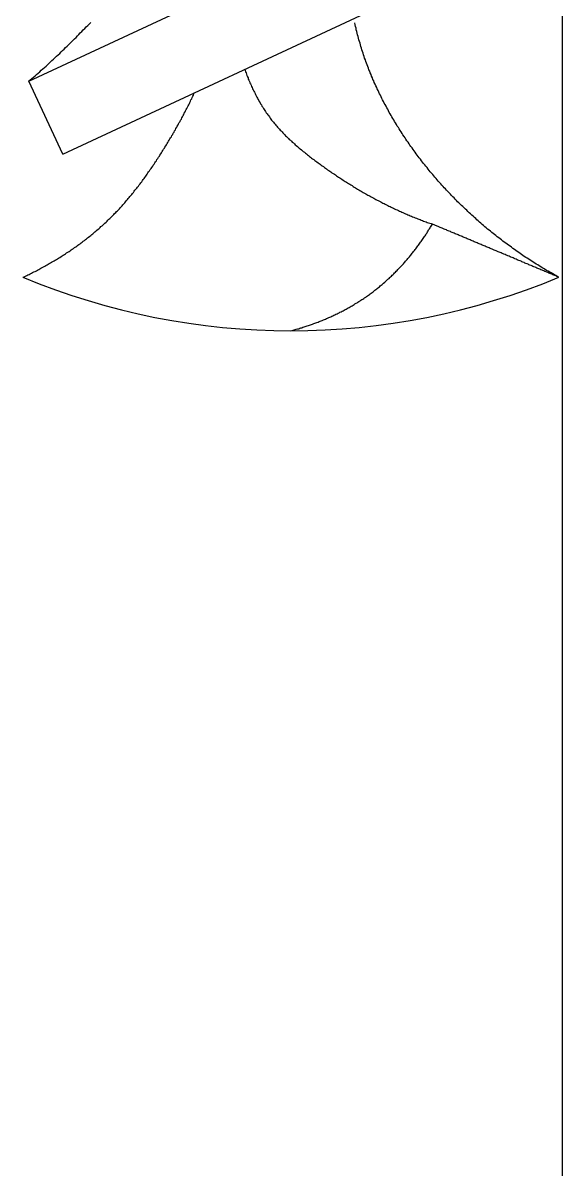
# Model space of a CAD drawing. Extents: x -653 to 8, y -59 to 438.
# Drawn here: x -475.969 to -473.957, y 5.18 to 9.461 of the extents above; entities that cross this region are included whole.
import ezdxf

# ---------------------------------------------------------------- set-up
doc = ezdxf.new("R2010")
doc.units = 0
doc.linetypes.add('CONTINOUS', pattern=[0])
doc.layers.get('0').update_dxf_attribs({"linetype": 'CONTINUOUS'})

msp = doc.modelspace()

# ---------------------------------------------------------------- linework, layer by layer
at = {"color": 7, "linetype": 'CONTINOUS'}
for p, q in [((-473.9572, 68.0609), (-473.9572, -7.9391)), ((-475.9475, 9.2427), (-474.1175, 10.0961)), ((-475.8207, 8.9708), (-473.9908, 9.8242)), ((-475.8207, 8.9708), (-475.9475, 9.2427))]:
    msp.add_line(p, q, dxfattribs=at)
at = {"color": 7}
for points in [[(-475.948, 9.2427, 0), (-475.942, 9.2478, 0), (-475.936, 9.2529, 0), (-475.93, 9.258, 0), (-475.924, 9.2631, 0), (-475.918, 9.2682, 0), (-475.912, 9.2734, 0), (-475.906, 9.2785, 0), (-475.901, 9.2837, 0), (-475.895, 9.2889, 0), (-475.889, 9.2941, 0), (-475.883, 9.2993, 0), (-475.878, 9.3046, 0), (-475.872, 9.3098, 0), (-475.866, 9.3151, 0), (-475.861, 9.3204, 0), (-475.855, 9.3257, 0), (-475.849, 9.331, 0), (-475.844, 9.3363, 0), (-475.838, 9.3416, 0), (-475.832, 9.347, 0), (-475.827, 9.3524, 0), (-475.821, 9.3577, 0), (-475.815, 9.3631, 0), (-475.81, 9.3686, 0), (-475.804, 9.374, 0), (-475.799, 9.3794, 0), (-475.793, 9.3849, 0), (-475.788, 9.3903, 0), (-475.782, 9.3958, 0), (-475.777, 9.4013, 0), (-475.771, 9.4068, 0), (-475.766, 9.4123, 0), (-475.76, 9.4178, 0), (-475.755, 9.4233, 0), (-475.749, 9.4289, 0), (-475.744, 9.4344, 0), (-475.738, 9.44, 0), (-475.733, 9.4456, 0), (-475.727, 9.4511, 0), (-475.722, 9.4567, 0), (-475.716, 9.4623, 0)], [(-473.969, 8.5109, 0), (-473.975, 8.514, 0), (-473.981, 8.5172, 0), (-473.986, 8.5204, 0), (-473.992, 8.5236, 0), (-473.998, 8.5268, 0), (-474.003, 8.53, 0), (-474.009, 8.5333, 0), (-474.015, 8.5366, 0), (-474.02, 8.5399, 0), (-474.026, 8.5433, 0), (-474.031, 8.5466, 0), (-474.037, 8.55, 0), (-474.043, 8.5534, 0), (-474.048, 8.5569, 0), (-474.054, 8.5603, 0), (-474.059, 8.5638, 0), (-474.065, 8.5673, 0), (-474.07, 8.5709, 0), (-474.076, 8.5744, 0), (-474.081, 8.578, 0), (-474.087, 8.5816, 0), (-474.092, 8.5852, 0), (-474.098, 8.5888, 0), (-474.103, 8.5925, 0), (-474.109, 8.5962, 0), (-474.114, 8.5999, 0), (-474.119, 8.6036, 0), (-474.125, 8.6074, 0), (-474.13, 8.6111, 0), (-474.135, 8.6149, 0), (-474.141, 8.6187, 0), (-474.146, 8.6226, 0), (-474.151, 8.6264, 0), (-474.157, 8.6303, 0), (-474.162, 8.6342, 0), (-474.167, 8.6381, 0), (-474.173, 8.6421, 0), (-474.178, 8.646, 0), (-474.183, 8.65, 0), (-474.188, 8.654, 0), (-474.193, 8.6581, 0), (-474.199, 8.6621, 0), (-474.204, 8.6662, 0), (-474.209, 8.6703, 0), (-474.214, 8.6744, 0), (-474.219, 8.6785, 0), (-474.224, 8.6827, 0), (-474.229, 8.6868, 0), (-474.235, 8.691, 0), (-474.24, 8.6952, 0), (-474.245, 8.6995, 0), (-474.25, 8.7037, 0), (-474.255, 8.708, 0), (-474.26, 8.7123, 0), (-474.265, 8.7166, 0), (-474.27, 8.721, 0), (-474.275, 8.7253, 0), (-474.279, 8.7297, 0), (-474.284, 8.7341, 0), (-474.289, 8.7385, 0), (-474.294, 8.7429, 0), (-474.299, 8.7474, 0), (-474.304, 8.7518, 0), (-474.309, 8.7563, 0), (-474.313, 8.7608, 0), (-474.318, 8.7654, 0), (-474.323, 8.7699, 0), (-474.328, 8.7745, 0), (-474.332, 8.7791, 0), (-474.337, 8.7837, 0), (-474.342, 8.7883, 0), (-474.347, 8.793, 0), (-474.351, 8.7976, 0), (-474.356, 8.8023, 0), (-474.36, 8.807, 0), (-474.365, 8.8117, 0), (-474.37, 8.8165, 0), (-474.374, 8.8212, 0), (-474.379, 8.826, 0), (-474.383, 8.8308, 0), (-474.388, 8.8356, 0), (-474.392, 8.8405, 0), (-474.397, 8.8453, 0), (-474.401, 8.8502, 0), (-474.406, 8.8551, 0), (-474.41, 8.86, 0), (-474.414, 8.8649, 0), (-474.419, 8.8698, 0), (-474.423, 8.8748, 0), (-474.427, 8.8798, 0), (-474.432, 8.8848, 0), (-474.436, 8.8898, 0), (-474.44, 8.8948, 0), (-474.445, 8.8999, 0), (-474.449, 8.9049, 0), (-474.453, 8.91, 0), (-474.457, 8.9151, 0), (-474.461, 8.9202, 0), (-474.465, 8.9253, 0), (-474.469, 8.9305, 0), (-474.474, 8.9357, 0), (-474.478, 8.9408, 0), (-474.482, 8.946, 0), (-474.486, 8.9513, 0), (-474.49, 8.9565, 0), (-474.494, 8.9617, 0), (-474.498, 8.967, 0), (-474.502, 8.9723, 0), (-474.505, 8.9776, 0), (-474.509, 8.9829, 0), (-474.513, 8.9882, 0), (-474.517, 8.9936, 0), (-474.521, 8.999, 0), (-474.525, 9.0043, 0), (-474.528, 9.0097, 0), (-474.532, 9.0152, 0), (-474.536, 9.0206, 0), (-474.54, 9.026, 0), (-474.543, 9.0315, 0), (-474.547, 9.037, 0), (-474.551, 9.0425, 0), (-474.554, 9.048, 0), (-474.558, 9.0535, 0), (-474.561, 9.059, 0), (-474.565, 9.0646, 0), (-474.568, 9.0702, 0), (-474.572, 9.0757, 0), (-474.575, 9.0813, 0), (-474.579, 9.087, 0), (-474.582, 9.0926, 0), (-474.585, 9.0982, 0), (-474.589, 9.1039, 0), (-474.592, 9.1096, 0), (-474.595, 9.1152, 0), (-474.599, 9.121, 0), (-474.602, 9.1267, 0), (-474.605, 9.1324, 0), (-474.608, 9.1381, 0), (-474.611, 9.1439, 0), (-474.614, 9.1497, 0), (-474.617, 9.1555, 0), (-474.621, 9.1613, 0), (-474.624, 9.1671, 0), (-474.627, 9.1729, 0), (-474.63, 9.1788, 0), (-474.632, 9.1846, 0), (-474.635, 9.1905, 0), (-474.638, 9.1964, 0), (-474.641, 9.2022, 0), (-474.644, 9.2082, 0), (-474.647, 9.2141, 0), (-474.649, 9.22, 0), (-474.652, 9.226, 0), (-474.655, 9.2319, 0), (-474.658, 9.2379, 0), (-474.66, 9.2439, 0), (-474.663, 9.2499, 0), (-474.665, 9.2559, 0), (-474.668, 9.2619, 0), (-474.67, 9.2679, 0), (-474.673, 9.274, 0), (-474.675, 9.28, 0), (-474.678, 9.2861, 0), (-474.68, 9.2922, 0), (-474.682, 9.2983, 0), (-474.685, 9.3044, 0), (-474.687, 9.3105, 0), (-474.689, 9.3166, 0), (-474.691, 9.3228, 0), (-474.694, 9.3289, 0), (-474.696, 9.3351, 0), (-474.698, 9.3413, 0), (-474.7, 9.3475, 0), (-474.702, 9.3537, 0), (-474.704, 9.3599, 0), (-474.706, 9.3661, 0), (-474.708, 9.3723, 0), (-474.71, 9.3786, 0), (-474.711, 9.3848, 0), (-474.713, 9.3911, 0), (-474.715, 9.3973, 0), (-474.717, 9.4036, 0), (-474.718, 9.4099, 0), (-474.72, 9.4162, 0), (-474.722, 9.4225, 0), (-474.723, 9.4288, 0), (-474.725, 9.4352, 0), (-474.726, 9.4415, 0), (-474.728, 9.4479, 0), (-474.729, 9.4542, 0), (-474.731, 9.4606, 0)], [(-475.141, 9.2877, 0), (-475.14, 9.283, 0), (-475.138, 9.2784, 0), (-475.136, 9.2738, 0), (-475.135, 9.2692, 0), (-475.133, 9.2646, 0), (-475.131, 9.26, 0), (-475.129, 9.2555, 0), (-475.128, 9.2509, 0), (-475.126, 9.2464, 0), (-475.124, 9.2418, 0), (-475.122, 9.2373, 0), (-475.12, 9.2328, 0), (-475.118, 9.2283, 0), (-475.116, 9.2238, 0), (-475.114, 9.2193, 0), (-475.112, 9.2149, 0), (-475.11, 9.2104, 0), (-475.108, 9.206, 0), (-475.105, 9.2015, 0), (-475.103, 9.1972, 0), (-475.101, 9.1928, 0), (-475.099, 9.1884, 0), (-475.096, 9.184, 0), (-475.094, 9.1797, 0), (-475.092, 9.1754, 0), (-475.089, 9.1711, 0), (-475.087, 9.1669, 0), (-475.084, 9.1626, 0), (-475.082, 9.1584, 0), (-475.079, 9.1542, 0), (-475.077, 9.15, 0), (-475.074, 9.1458, 0), (-475.072, 9.1417, 0), (-475.069, 9.1375, 0), (-475.066, 9.1335, 0), (-475.064, 9.1294, 0), (-475.061, 9.1253, 0), (-475.058, 9.1213, 0), (-475.055, 9.1173, 0), (-475.052, 9.1134, 0), (-475.049, 9.1094, 0), (-475.046, 9.1055, 0), (-475.044, 9.1016, 0), (-475.041, 9.0978, 0), (-475.038, 9.094, 0), (-475.034, 9.0902, 0), (-475.031, 9.0864, 0), (-475.028, 9.0826, 0), (-475.025, 9.0789, 0), (-475.022, 9.0752, 0), (-475.019, 9.0715, 0), (-475.015, 9.0679, 0), (-475.012, 9.0643, 0), (-475.009, 9.0607, 0), (-475.006, 9.0571, 0), (-475.002, 9.0535, 0), (-474.999, 9.05, 0), (-474.995, 9.0465, 0), (-474.992, 9.043, 0), (-474.989, 9.0395, 0), (-474.985, 9.0361, 0), (-474.982, 9.0327, 0), (-474.978, 9.0293, 0), (-474.975, 9.0259, 0), (-474.971, 9.0225, 0), (-474.967, 9.0192, 0), (-474.964, 9.0159, 0), (-474.96, 9.0126, 0), (-474.956, 9.0093, 0), (-474.953, 9.006, 0), (-474.949, 9.0028, 0), (-474.945, 8.9996, 0), (-474.942, 8.9963, 0), (-474.938, 8.9932, 0), (-474.934, 8.99, 0), (-474.93, 8.9868, 0), (-474.927, 8.9837, 0), (-474.923, 8.9806, 0), (-474.919, 8.9775, 0), (-474.915, 8.9744, 0), (-474.911, 8.9713, 0), (-474.907, 8.9682, 0), (-474.903, 8.9652, 0), (-474.9, 8.9621, 0), (-474.896, 8.9591, 0), (-474.892, 8.9561, 0), (-474.888, 8.9531, 0), (-474.884, 8.9502, 0), (-474.88, 8.9472, 0), (-474.876, 8.9442, 0), (-474.872, 8.9413, 0), (-474.868, 8.9384, 0), (-474.864, 8.9355, 0), (-474.86, 8.9326, 0), (-474.856, 8.9297, 0), (-474.852, 8.9268, 0), (-474.848, 8.9239, 0), (-474.844, 8.921, 0), (-474.84, 8.9182, 0), (-474.836, 8.9153, 0), (-474.832, 8.9125, 0), (-474.828, 8.9097, 0), (-474.824, 8.9069, 0), (-474.82, 8.9041, 0), (-474.816, 8.9013, 0), (-474.811, 8.8985, 0), (-474.807, 8.8957, 0), (-474.803, 8.893, 0), (-474.799, 8.8902, 0), (-474.795, 8.8875, 0), (-474.791, 8.8848, 0), (-474.787, 8.882, 0), (-474.783, 8.8793, 0), (-474.779, 8.8766, 0), (-474.774, 8.874, 0), (-474.77, 8.8713, 0), (-474.766, 8.8686, 0), (-474.762, 8.866, 0), (-474.758, 8.8634, 0), (-474.754, 8.8607, 0), (-474.749, 8.8581, 0), (-474.745, 8.8555, 0), (-474.741, 8.8529, 0), (-474.737, 8.8504, 0), (-474.733, 8.8478, 0), (-474.728, 8.8452, 0), (-474.724, 8.8427, 0), (-474.72, 8.8402, 0), (-474.716, 8.8377, 0), (-474.712, 8.8352, 0), (-474.707, 8.8327, 0), (-474.703, 8.8302, 0), (-474.699, 8.8277, 0), (-474.695, 8.8253, 0), (-474.69, 8.8229, 0), (-474.686, 8.8204, 0), (-474.682, 8.818, 0), (-474.678, 8.8156, 0), (-474.673, 8.8132, 0), (-474.669, 8.8109, 0), (-474.665, 8.8085, 0), (-474.66, 8.8062, 0), (-474.656, 8.8038, 0), (-474.652, 8.8015, 0), (-474.647, 8.7992, 0), (-474.643, 8.7969, 0), (-474.639, 8.7946, 0), (-474.634, 8.7924, 0), (-474.63, 8.7901, 0), (-474.626, 8.7879, 0), (-474.621, 8.7857, 0), (-474.617, 8.7835, 0), (-474.612, 8.7813, 0), (-474.608, 8.7791, 0), (-474.604, 8.7769, 0), (-474.599, 8.7748, 0), (-474.595, 8.7727, 0), (-474.59, 8.7705, 0), (-474.586, 8.7684, 0), (-474.582, 8.7663, 0), (-474.577, 8.7643, 0), (-474.573, 8.7622, 0), (-474.568, 8.7602, 0), (-474.564, 8.7581, 0), (-474.559, 8.7561, 0), (-474.555, 8.7541, 0), (-474.551, 8.7521, 0), (-474.546, 8.7502, 0), (-474.542, 8.7482, 0), (-474.537, 8.7463, 0), (-474.533, 8.7444, 0), (-474.528, 8.7425, 0), (-474.524, 8.7406, 0), (-474.519, 8.7387, 0), (-474.515, 8.7368, 0), (-474.51, 8.735, 0), (-474.505, 8.7332, 0), (-474.501, 8.7314, 0), (-474.496, 8.7296, 0), (-474.492, 8.7278, 0), (-474.487, 8.726, 0), (-474.483, 8.7243, 0), (-474.478, 8.7226, 0), (-474.474, 8.7209, 0), (-474.469, 8.7192, 0), (-474.464, 8.7175, 0), (-474.46, 8.7158, 0), (-474.455, 8.7142, 0), (-474.451, 8.7126, 0), (-474.446, 8.711, 0), (-474.441, 8.7094, 0)], [(-475.969, 8.5109, 0), (-475.965, 8.513, 0), (-475.96, 8.5151, 0), (-475.955, 8.5173, 0), (-475.951, 8.5195, 0), (-475.946, 8.5216, 0), (-475.942, 8.5238, 0), (-475.937, 8.5261, 0), (-475.933, 8.5283, 0), (-475.928, 8.5306, 0), (-475.924, 8.5329, 0), (-475.919, 8.5352, 0), (-475.915, 8.5375, 0), (-475.91, 8.5398, 0), (-475.906, 8.5422, 0), (-475.902, 8.5446, 0), (-475.897, 8.547, 0), (-475.893, 8.5494, 0), (-475.888, 8.5518, 0), (-475.884, 8.5543, 0), (-475.879, 8.5567, 0), (-475.875, 8.5592, 0), (-475.871, 8.5617, 0), (-475.866, 8.5642, 0), (-475.862, 8.5668, 0), (-475.857, 8.5693, 0), (-475.853, 8.5719, 0), (-475.849, 8.5745, 0), (-475.844, 8.5771, 0), (-475.84, 8.5798, 0), (-475.836, 8.5824, 0), (-475.831, 8.5851, 0), (-475.827, 8.5878, 0), (-475.823, 8.5905, 0), (-475.819, 8.5932, 0), (-475.814, 8.5959, 0), (-475.81, 8.5987, 0), (-475.806, 8.6015, 0), (-475.802, 8.6043, 0), (-475.797, 8.6071, 0), (-475.793, 8.6099, 0), (-475.789, 8.6128, 0), (-475.785, 8.6156, 0), (-475.781, 8.6185, 0), (-475.777, 8.6214, 0), (-475.772, 8.6243, 0), (-475.768, 8.6273, 0), (-475.764, 8.6302, 0), (-475.76, 8.6332, 0), (-475.756, 8.6362, 0), (-475.752, 8.6392, 0), (-475.748, 8.6423, 0), (-475.744, 8.6453, 0), (-475.74, 8.6484, 0), (-475.736, 8.6515, 0), (-475.732, 8.6546, 0), (-475.728, 8.6577, 0), (-475.724, 8.6608, 0), (-475.72, 8.664, 0), (-475.716, 8.6671, 0), (-475.712, 8.6703, 0), (-475.708, 8.6735, 0), (-475.704, 8.6768, 0), (-475.701, 8.68, 0), (-475.697, 8.6833, 0), (-475.693, 8.6866, 0), (-475.689, 8.6899, 0), (-475.685, 8.6932, 0), (-475.681, 8.6965, 0), (-475.678, 8.6999, 0), (-475.674, 8.7032, 0), (-475.67, 8.7066, 0), (-475.666, 8.71, 0), (-475.663, 8.7134, 0), (-475.659, 8.7169, 0), (-475.655, 8.7203, 0), (-475.652, 8.7238, 0), (-475.648, 8.7273, 0), (-475.645, 8.7308, 0), (-475.641, 8.7343, 0), (-475.637, 8.7379, 0), (-475.634, 8.7415, 0), (-475.63, 8.745, 0), (-475.627, 8.7486, 0), (-475.623, 8.7523, 0), (-475.62, 8.7559, 0), (-475.616, 8.7595, 0), (-475.613, 8.7632, 0), (-475.609, 8.7669, 0), (-475.606, 8.7706, 0), (-475.603, 8.7743, 0), (-475.599, 8.778, 0), (-475.596, 8.7818, 0), (-475.593, 8.7855, 0), (-475.589, 8.7893, 0), (-475.586, 8.7931, 0), (-475.583, 8.7969, 0), (-475.579, 8.8007, 0), (-475.576, 8.8046, 0), (-475.573, 8.8084, 0), (-475.57, 8.8123, 0), (-475.566, 8.8161, 0), (-475.563, 8.82, 0), (-475.56, 8.8239, 0), (-475.557, 8.8278, 0), (-475.554, 8.8318, 0), (-475.551, 8.8357, 0), (-475.548, 8.8397, 0), (-475.544, 8.8436, 0), (-475.541, 8.8476, 0), (-475.538, 8.8516, 0), (-475.535, 8.8556, 0), (-475.532, 8.8596, 0), (-475.529, 8.8636, 0), (-475.526, 8.8677, 0), (-475.523, 8.8717, 0), (-475.52, 8.8758, 0), (-475.517, 8.8798, 0), (-475.514, 8.8839, 0), (-475.511, 8.888, 0), (-475.508, 8.8921, 0), (-475.505, 8.8962, 0), (-475.503, 8.9003, 0), (-475.5, 8.9045, 0), (-475.497, 8.9086, 0), (-475.494, 8.9127, 0), (-475.491, 8.9169, 0), (-475.488, 8.921, 0), (-475.485, 8.9252, 0), (-475.483, 8.9294, 0), (-475.48, 8.9336, 0), (-475.477, 8.9378, 0), (-475.474, 8.942, 0), (-475.471, 8.9462, 0), (-475.469, 8.9504, 0), (-475.466, 8.9546, 0), (-475.463, 8.9588, 0), (-475.46, 8.9631, 0), (-475.458, 8.9673, 0), (-475.455, 8.9716, 0), (-475.452, 8.9758, 0), (-475.45, 8.9801, 0), (-475.447, 8.9843, 0), (-475.444, 8.9886, 0), (-475.441, 8.9929, 0), (-475.439, 8.9971, 0), (-475.436, 9.0014, 0), (-475.434, 9.0057, 0), (-475.431, 9.01, 0), (-475.428, 9.0143, 0), (-475.426, 9.0186, 0), (-475.423, 9.0229, 0), (-475.421, 9.0273, 0), (-475.418, 9.0316, 0), (-475.415, 9.0359, 0), (-475.413, 9.0403, 0), (-475.41, 9.0446, 0), (-475.408, 9.0489, 0), (-475.405, 9.0533, 0), (-475.403, 9.0577, 0), (-475.4, 9.062, 0), (-475.398, 9.0664, 0), (-475.395, 9.0708, 0), (-475.393, 9.0752, 0), (-475.39, 9.0795, 0), (-475.388, 9.0839, 0), (-475.386, 9.0883, 0), (-475.383, 9.0927, 0), (-475.381, 9.0971, 0), (-475.378, 9.1016, 0), (-475.376, 9.106, 0), (-475.374, 9.1104, 0), (-475.371, 9.1149, 0), (-475.369, 9.1193, 0), (-475.367, 9.1237, 0), (-475.364, 9.1282, 0), (-475.362, 9.1327, 0), (-475.36, 9.1371, 0), (-475.357, 9.1416, 0), (-475.355, 9.1461, 0), (-475.353, 9.1506, 0), (-475.35, 9.1551, 0), (-475.348, 9.1596, 0), (-475.346, 9.1641, 0), (-475.344, 9.1686, 0), (-475.342, 9.1731, 0), (-475.339, 9.1776, 0), (-475.337, 9.1821, 0), (-475.335, 9.1867, 0), (-475.333, 9.1912, 0), (-475.331, 9.1958, 0), (-475.329, 9.2003, 0)], [(-474.969, 8.3109, 0), (-474.965, 8.312, 0), (-474.961, 8.3131, 0), (-474.957, 8.3142, 0), (-474.953, 8.3153, 0), (-474.949, 8.3165, 0), (-474.945, 8.3176, 0), (-474.94, 8.3188, 0), (-474.936, 8.3201, 0), (-474.932, 8.3213, 0), (-474.928, 8.3225, 0), (-474.924, 8.3238, 0), (-474.92, 8.3251, 0), (-474.916, 8.3264, 0), (-474.912, 8.3277, 0), (-474.908, 8.3291, 0), (-474.904, 8.3304, 0), (-474.9, 8.3318, 0), (-474.896, 8.3332, 0), (-474.892, 8.3346, 0), (-474.888, 8.3361, 0), (-474.884, 8.3375, 0), (-474.88, 8.339, 0), (-474.876, 8.3405, 0), (-474.872, 8.342, 0), (-474.868, 8.3435, 0), (-474.864, 8.3451, 0), (-474.86, 8.3466, 0), (-474.856, 8.3482, 0), (-474.852, 8.3498, 0), (-474.848, 8.3514, 0), (-474.844, 8.3531, 0), (-474.84, 8.3548, 0), (-474.836, 8.3564, 0), (-474.832, 8.3581, 0), (-474.828, 8.3599, 0), (-474.824, 8.3616, 0), (-474.82, 8.3634, 0), (-474.816, 8.3651, 0), (-474.813, 8.3669, 0), (-474.809, 8.3687, 0), (-474.805, 8.3706, 0), (-474.801, 8.3724, 0), (-474.797, 8.3743, 0), (-474.793, 8.3762, 0), (-474.789, 8.3781, 0), (-474.786, 8.38, 0), (-474.782, 8.382, 0), (-474.778, 8.3839, 0), (-474.774, 8.3859, 0), (-474.77, 8.3879, 0), (-474.767, 8.39, 0), (-474.763, 8.392, 0), (-474.759, 8.3941, 0), (-474.755, 8.3961, 0), (-474.752, 8.3982, 0), (-474.748, 8.4003, 0), (-474.744, 8.4025, 0), (-474.741, 8.4046, 0), (-474.737, 8.4068, 0), (-474.733, 8.409, 0), (-474.73, 8.4112, 0), (-474.726, 8.4135, 0), (-474.722, 8.4157, 0), (-474.719, 8.418, 0), (-474.715, 8.4203, 0), (-474.711, 8.4226, 0), (-474.708, 8.4249, 0), (-474.704, 8.4273, 0), (-474.701, 8.4296, 0), (-474.697, 8.432, 0), (-474.694, 8.4344, 0), (-474.69, 8.4368, 0), (-474.687, 8.4393, 0), (-474.683, 8.4417, 0), (-474.68, 8.4442, 0), (-474.676, 8.4467, 0), (-474.673, 8.4492, 0), (-474.669, 8.4518, 0), (-474.666, 8.4543, 0), (-474.662, 8.4569, 0), (-474.659, 8.4595, 0), (-474.656, 8.4621, 0), (-474.652, 8.4648, 0), (-474.649, 8.4674, 0), (-474.646, 8.4701, 0), (-474.642, 8.4728, 0), (-474.639, 8.4755, 0), (-474.636, 8.4782, 0), (-474.632, 8.4809, 0), (-474.629, 8.4837, 0), (-474.626, 8.4865, 0), (-474.623, 8.4893, 0), (-474.619, 8.4921, 0), (-474.616, 8.4949, 0), (-474.613, 8.4978, 0), (-474.61, 8.5007, 0), (-474.607, 8.5035, 0), (-474.603, 8.5064, 0), (-474.6, 8.5093, 0), (-474.597, 8.5123, 0), (-474.594, 8.5152, 0), (-474.591, 8.5182, 0), (-474.588, 8.5212, 0), (-474.585, 8.5242, 0), (-474.582, 8.5272, 0), (-474.579, 8.5302, 0), (-474.576, 8.5333, 0), (-474.573, 8.5363, 0), (-474.57, 8.5394, 0), (-474.567, 8.5425, 0), (-474.564, 8.5456, 0), (-474.561, 8.5487, 0), (-474.558, 8.5518, 0), (-474.555, 8.555, 0), (-474.552, 8.5581, 0), (-474.549, 8.5613, 0), (-474.547, 8.5645, 0), (-474.544, 8.5677, 0), (-474.541, 8.5709, 0), (-474.538, 8.5742, 0), (-474.535, 8.5774, 0), (-474.533, 8.5807, 0), (-474.53, 8.5839, 0), (-474.527, 8.5872, 0), (-474.524, 8.5905, 0), (-474.522, 8.5938, 0), (-474.519, 8.5972, 0), (-474.516, 8.6005, 0), (-474.514, 8.6038, 0), (-474.511, 8.6072, 0), (-474.508, 8.6106, 0), (-474.506, 8.614, 0), (-474.503, 8.6174, 0), (-474.5, 8.6208, 0), (-474.498, 8.6242, 0), (-474.495, 8.6276, 0), (-474.493, 8.6311, 0), (-474.49, 8.6345, 0), (-474.488, 8.638, 0), (-474.485, 8.6415, 0), (-474.483, 8.6449, 0), (-474.48, 8.6484, 0), (-474.478, 8.6519, 0), (-474.476, 8.6555, 0), (-474.473, 8.659, 0), (-474.471, 8.6625, 0), (-474.468, 8.6661, 0), (-474.466, 8.6696, 0), (-474.464, 8.6732, 0), (-474.461, 8.6768, 0), (-474.459, 8.6804, 0), (-474.457, 8.684, 0), (-474.455, 8.6876, 0), (-474.452, 8.6912, 0), (-474.45, 8.6948, 0), (-474.448, 8.6984, 0), (-474.446, 8.7021, 0), (-474.443, 8.7057, 0), (-474.441, 8.7094, 0)], [(-473.969, 8.5109, 0), (-473.973, 8.5124, 0), (-473.977, 8.514, 0), (-473.98, 8.5156, 0), (-473.984, 8.5171, 0), (-473.988, 8.5187, 0), (-473.991, 8.5203, 0), (-473.995, 8.5218, 0), (-473.999, 8.5234, 0), (-474.003, 8.5249, 0), (-474.006, 8.5265, 0), (-474.01, 8.5281, 0), (-474.014, 8.5296, 0), (-474.017, 8.5312, 0), (-474.021, 8.5328, 0), (-474.025, 8.5343, 0), (-474.029, 8.5359, 0), (-474.032, 8.5374, 0), (-474.036, 8.539, 0), (-474.04, 8.5406, 0), (-474.044, 8.5421, 0), (-474.047, 8.5437, 0), (-474.051, 8.5453, 0), (-474.055, 8.5468, 0), (-474.058, 8.5484, 0), (-474.062, 8.55, 0), (-474.066, 8.5515, 0), (-474.07, 8.5531, 0), (-474.073, 8.5546, 0), (-474.077, 8.5562, 0), (-474.081, 8.5578, 0), (-474.084, 8.5593, 0), (-474.088, 8.5609, 0), (-474.092, 8.5625, 0), (-474.096, 8.564, 0), (-474.099, 8.5656, 0), (-474.103, 8.5671, 0), (-474.107, 8.5687, 0), (-474.11, 8.5703, 0), (-474.114, 8.5718, 0), (-474.118, 8.5734, 0), (-474.122, 8.575, 0), (-474.125, 8.5765, 0), (-474.129, 8.5781, 0), (-474.133, 8.5796, 0), (-474.136, 8.5812, 0), (-474.14, 8.5828, 0), (-474.144, 8.5843, 0), (-474.148, 8.5859, 0), (-474.151, 8.5875, 0), (-474.155, 8.589, 0), (-474.159, 8.5906, 0), (-474.162, 8.5922, 0), (-474.166, 8.5937, 0), (-474.17, 8.5953, 0), (-474.174, 8.5968, 0), (-474.177, 8.5984, 0), (-474.181, 8.6, 0), (-474.185, 8.6015, 0), (-474.188, 8.6031, 0), (-474.192, 8.6046, 0), (-474.196, 8.6062, 0), (-474.2, 8.6078, 0), (-474.203, 8.6093, 0), (-474.207, 8.6109, 0), (-474.211, 8.6125, 0), (-474.215, 8.614, 0), (-474.218, 8.6156, 0), (-474.222, 8.6172, 0), (-474.226, 8.6187, 0), (-474.229, 8.6203, 0), (-474.233, 8.6218, 0), (-474.237, 8.6234, 0), (-474.241, 8.625, 0), (-474.244, 8.6265, 0), (-474.248, 8.6281, 0), (-474.252, 8.6297, 0), (-474.255, 8.6312, 0), (-474.259, 8.6328, 0), (-474.263, 8.6343, 0), (-474.267, 8.6359, 0), (-474.27, 8.6375, 0), (-474.274, 8.639, 0), (-474.278, 8.6406, 0), (-474.281, 8.6422, 0), (-474.285, 8.6437, 0), (-474.289, 8.6453, 0), (-474.293, 8.6469, 0), (-474.296, 8.6484, 0), (-474.3, 8.65, 0), (-474.304, 8.6515, 0), (-474.307, 8.6531, 0), (-474.311, 8.6547, 0), (-474.315, 8.6562, 0), (-474.319, 8.6578, 0), (-474.322, 8.6593, 0), (-474.326, 8.6609, 0), (-474.33, 8.6625, 0), (-474.333, 8.664, 0), (-474.337, 8.6656, 0), (-474.341, 8.6672, 0), (-474.345, 8.6687, 0), (-474.348, 8.6703, 0), (-474.352, 8.6719, 0), (-474.356, 8.6734, 0), (-474.36, 8.675, 0), (-474.363, 8.6765, 0), (-474.367, 8.6781, 0), (-474.371, 8.6797, 0), (-474.374, 8.6812, 0), (-474.378, 8.6828, 0), (-474.382, 8.6844, 0), (-474.386, 8.6859, 0), (-474.389, 8.6875, 0), (-474.393, 8.689, 0), (-474.397, 8.6906, 0), (-474.4, 8.6922, 0), (-474.404, 8.6937, 0), (-474.408, 8.6953, 0), (-474.412, 8.6969, 0), (-474.415, 8.6984, 0), (-474.419, 8.7, 0), (-474.423, 8.7015, 0), (-474.426, 8.7031, 0), (-474.43, 8.7047, 0), (-474.434, 8.7062, 0), (-474.438, 8.7078, 0), (-474.441, 8.7094, 0)]]:
    msp.add_polyline3d(points, dxfattribs=at)
at = {"color": 7, "linetype": 'CONTINOUS'}
msp.add_arc((-474.9691, 10.9109), 2.6, 247.3801, 292.6199, dxfattribs=at)

doc.saveas('drawing.dxf')
